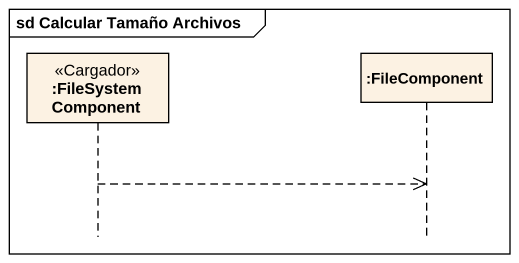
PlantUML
@startuml
mainframe sd Calcular Tamaño Archivos
hide footbox
participant ":FileSystemComponent" as FileSystemComponent <<Cargador>>
participant ":FileComponent" as FileComponent

FileSystemComponent -->> FileComponent
@enduml
